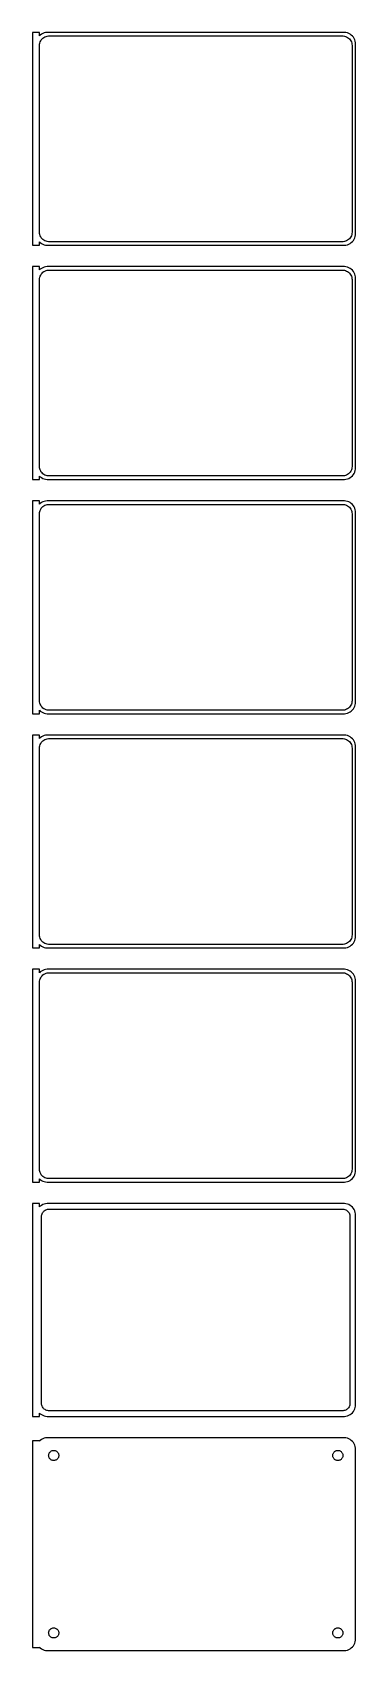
# Model space of a CAD drawing. Header units: metres. Extents: x -69 to 68, y 1440 to 2916.
# Drawn here: x -69 to 68, y 1440 to 2124 of the extents above; entities that cross this region are included whole.
import ezdxf

# ---------------------------------------------------------------- set-up
doc = ezdxf.new("R2010")
doc.units = ezdxf.units.M

msp = doc.modelspace()

# ---------------------------------------------------------------- linework, layer by layer
for p, q in [((-66, 2123.99), (-69, 2123.99)), ((-69, 2123.99), (-69, 2034.01)), ((-66, 2122.56), (-66, 2123.99)), ((-65.6871, 2122.85), (-66, 2122.56)), ((-65.7191, 2119.97), (-65.5052, 2120.43)), ((-65.1791, 2123.22), (-65.6871, 2122.85)), ((-65.5052, 2120.43), (-65.2361, 2120.85)), ((-65.2361, 2120.85), (-64.9159, 2121.24)), ((-64.6289, 2123.52), (-65.1791, 2123.22)), ((-64.9159, 2121.24), (-64.5497, 2121.58)), ((-64.0451, 2123.76), (-64.6289, 2123.52)), ((-64.5497, 2121.58), (-64.1433, 2121.88)), ((-64.1433, 2121.88), (-63.7031, 2122.12)), ((-63.4369, 2123.91), (-64.0451, 2123.76)), ((-63.7031, 2122.12), (-63.2361, 2122.3)), ((-62.8139, 2123.99), (-63.4369, 2123.91)), ((-63.2361, 2122.3), (-62.7495, 2122.43)), ((62.8139, 2123.99), (-62.8139, 2123.99)), ((-62.7495, 2122.43), (-62.2512, 2122.49)), ((-62.2512, 2122.49), (62.2512, 2122.49)), ((62.2512, 2122.49), (62.7495, 2122.43)), ((62.7495, 2122.43), (63.2361, 2122.3)), ((63.4369, 2123.91), (62.8139, 2123.99)), ((63.2361, 2122.3), (63.7031, 2122.12)), ((64.0451, 2123.76), (63.4369, 2123.91)), ((63.7031, 2122.12), (64.1433, 2121.88)), ((64.6289, 2123.52), (64.0451, 2123.76)), ((64.1433, 2121.88), (64.5497, 2121.58)), ((64.5497, 2121.58), (64.9159, 2121.24)), ((65.1791, 2123.22), (64.6289, 2123.52)), ((64.9159, 2121.24), (65.2361, 2120.85)), ((65.6871, 2122.85), (65.1791, 2123.22)), ((65.2361, 2120.85), (65.5052, 2120.43)), ((65.5052, 2120.43), (65.7191, 2119.97)), ((66.1448, 2122.42), (65.6871, 2122.85)), ((66.5451, 2121.94), (66.1448, 2122.42)), ((66.8815, 2121.41), (66.5451, 2121.94)), ((67.1489, 2120.84), (66.8815, 2121.41)), ((67.3429, 2120.24), (67.1489, 2120.84)), ((-66, 2118.5), (-65.9685, 2119)), ((-66, 2039.5), (-66, 2118.5)), ((-65.9685, 2119), (-65.8743, 2119.49)), ((-65.8743, 2119.49), (-65.7191, 2119.97)), ((65.7191, 2119.97), (65.8743, 2119.49)), ((65.8743, 2119.49), (65.9685, 2119)), ((65.9685, 2119), (66, 2118.5)), ((66, 2118.5), (66, 2039.5)), ((67.4606, 2119.63), (67.3429, 2120.24)), ((67.5, 2119), (67.4606, 2119.63)), ((67.5, 2039), (67.5, 2119)), ((-65.9685, 2039), (-66, 2039.5)), ((-65.8743, 2038.51), (-65.9685, 2039)), ((-65.7191, 2038.03), (-65.8743, 2038.51)), ((65.8743, 2038.51), (65.7191, 2038.03)), ((65.9685, 2039), (65.8743, 2038.51)), ((66, 2039.5), (65.9685, 2039)), ((67.3429, 2037.76), (67.4606, 2038.37)), ((67.4606, 2038.37), (67.5, 2039)), ((-69, 2034.01), (-66, 2034.01)), ((-66, 2035.44), (-65.6871, 2035.15)), ((-66, 2034.01), (-66, 2035.44)), ((-65.5052, 2037.57), (-65.7191, 2038.03)), ((-65.6871, 2035.15), (-65.1791, 2034.78)), ((-65.2361, 2037.15), (-65.5052, 2037.57)), ((-64.9159, 2036.76), (-65.2361, 2037.15)), ((-65.1791, 2034.78), (-64.6289, 2034.48)), ((-64.5497, 2036.42), (-64.9159, 2036.76)), ((-64.6289, 2034.48), (-64.0451, 2034.24)), ((-64.1433, 2036.12), (-64.5497, 2036.42)), ((-63.7031, 2035.88), (-64.1433, 2036.12)), ((-64.0451, 2034.24), (-63.4369, 2034.09)), ((-63.2361, 2035.7), (-63.7031, 2035.88)), ((-63.4369, 2034.09), (-62.8139, 2034.01)), ((-62.7495, 2035.57), (-63.2361, 2035.7)), ((-62.8139, 2034.01), (62.8139, 2034.01)), ((-62.2512, 2035.51), (-62.7495, 2035.57)), ((62.2512, 2035.51), (-62.2512, 2035.51)), ((62.7495, 2035.57), (62.2512, 2035.51)), ((63.2361, 2035.7), (62.7495, 2035.57)), ((62.8139, 2034.01), (63.4369, 2034.09)), ((63.7031, 2035.88), (63.2361, 2035.7)), ((63.4369, 2034.09), (64.0451, 2034.24)), ((64.1433, 2036.12), (63.7031, 2035.88)), ((64.0451, 2034.24), (64.6289, 2034.48)), ((64.5497, 2036.42), (64.1433, 2036.12)), ((64.9159, 2036.76), (64.5497, 2036.42)), ((64.6289, 2034.48), (65.1791, 2034.78)), ((65.2361, 2037.15), (64.9159, 2036.76)), ((65.1791, 2034.78), (65.6871, 2035.15)), ((65.5052, 2037.57), (65.2361, 2037.15)), ((65.7191, 2038.03), (65.5052, 2037.57)), ((65.6871, 2035.15), (66.1448, 2035.58)), ((66.1448, 2035.58), (66.5451, 2036.06)), ((66.5451, 2036.06), (66.8815, 2036.59)), ((66.8815, 2036.59), (67.1489, 2037.16)), ((67.1489, 2037.16), (67.3429, 2037.76)), ((-66, 2024.99), (-69, 2024.99)), ((-69, 2024.99), (-69, 1935.01)), ((-66, 2023.56), (-66, 2024.99)), ((-64.0451, 2024.76), (-64.6289, 2024.52)), ((-63.4369, 2024.91), (-64.0451, 2024.76)), ((-62.8139, 2024.99), (-63.4369, 2024.91)), ((62.8139, 2024.99), (-62.8139, 2024.99)), ((63.4369, 2024.91), (62.8139, 2024.99)), ((64.0451, 2024.76), (63.4369, 2024.91)), ((64.6289, 2024.52), (64.0451, 2024.76)), ((-65.6871, 2023.85), (-66, 2023.56)), ((-66, 2019.5), (-65.9685, 2020)), ((-66, 1940.5), (-66, 2019.5)), ((-65.9685, 2020), (-65.8743, 2020.49)), ((-65.8743, 2020.49), (-65.7191, 2020.97)), ((-65.7191, 2020.97), (-65.5052, 2021.43)), ((-65.1791, 2024.22), (-65.6871, 2023.85)), ((-65.5052, 2021.43), (-65.2361, 2021.85)), ((-65.2361, 2021.85), (-64.9159, 2022.24)), ((-64.6289, 2024.52), (-65.1791, 2024.22)), ((-64.9159, 2022.24), (-64.5497, 2022.58)), ((-64.5497, 2022.58), (-64.1433, 2022.88)), ((-64.1433, 2022.88), (-63.7031, 2023.12)), ((-63.7031, 2023.12), (-63.2361, 2023.3)), ((-63.2361, 2023.3), (-62.7495, 2023.43)), ((-62.7495, 2023.43), (-62.2512, 2023.49)), ((-62.2512, 2023.49), (62.2512, 2023.49)), ((62.2512, 2023.49), (62.7495, 2023.43)), ((62.7495, 2023.43), (63.2361, 2023.3)), ((63.2361, 2023.3), (63.7031, 2023.12)), ((63.7031, 2023.12), (64.1433, 2022.88)), ((64.1433, 2022.88), (64.5497, 2022.58)), ((64.5497, 2022.58), (64.9159, 2022.24)), ((65.1791, 2024.22), (64.6289, 2024.52)), ((64.9159, 2022.24), (65.2361, 2021.85)), ((65.6871, 2023.85), (65.1791, 2024.22)), ((65.2361, 2021.85), (65.5052, 2021.43)), ((65.5052, 2021.43), (65.7191, 2020.97)), ((66.1448, 2023.42), (65.6871, 2023.85)), ((65.7191, 2020.97), (65.8743, 2020.49)), ((65.8743, 2020.49), (65.9685, 2020)), ((65.9685, 2020), (66, 2019.5)), ((66, 2019.5), (66, 1940.5)), ((66.5451, 2022.94), (66.1448, 2023.42)), ((66.8815, 2022.41), (66.5451, 2022.94)), ((67.1489, 2021.84), (66.8815, 2022.41)), ((67.3429, 2021.24), (67.1489, 2021.84)), ((67.4606, 2020.63), (67.3429, 2021.24)), ((67.5, 2020), (67.4606, 2020.63)), ((67.5, 1940), (67.5, 2020)), ((-65.9685, 1940), (-66, 1940.5)), ((-66, 1936.44), (-65.6871, 1936.15)), ((-66, 1935.01), (-66, 1936.44)), ((-65.8743, 1939.51), (-65.9685, 1940)), ((-65.7191, 1939.03), (-65.8743, 1939.51)), ((-65.5052, 1938.57), (-65.7191, 1939.03)), ((-65.6871, 1936.15), (-65.1791, 1935.78)), ((-65.2361, 1938.15), (-65.5052, 1938.57)), ((-64.9159, 1937.76), (-65.2361, 1938.15)), ((-65.1791, 1935.78), (-64.6289, 1935.48)), ((-64.5497, 1937.42), (-64.9159, 1937.76)), ((-64.1433, 1937.12), (-64.5497, 1937.42)), ((-63.7031, 1936.88), (-64.1433, 1937.12)), ((-63.2361, 1936.7), (-63.7031, 1936.88)), ((-62.7495, 1936.57), (-63.2361, 1936.7)), ((-62.2512, 1936.51), (-62.7495, 1936.57)), ((62.2512, 1936.51), (-62.2512, 1936.51)), ((62.7495, 1936.57), (62.2512, 1936.51)), ((63.2361, 1936.7), (62.7495, 1936.57)), ((63.7031, 1936.88), (63.2361, 1936.7)), ((64.1433, 1937.12), (63.7031, 1936.88)), ((64.5497, 1937.42), (64.1433, 1937.12)), ((64.9159, 1937.76), (64.5497, 1937.42)), ((64.6289, 1935.48), (65.1791, 1935.78)), ((65.2361, 1938.15), (64.9159, 1937.76)), ((65.1791, 1935.78), (65.6871, 1936.15)), ((65.5052, 1938.57), (65.2361, 1938.15)), ((65.7191, 1939.03), (65.5052, 1938.57)), ((65.6871, 1936.15), (66.1448, 1936.58)), ((65.8743, 1939.51), (65.7191, 1939.03)), ((65.9685, 1940), (65.8743, 1939.51)), ((66, 1940.5), (65.9685, 1940)), ((66.1448, 1936.58), (66.5451, 1937.06)), ((66.5451, 1937.06), (66.8815, 1937.59)), ((66.8815, 1937.59), (67.1489, 1938.16)), ((67.1489, 1938.16), (67.3429, 1938.76)), ((67.3429, 1938.76), (67.4606, 1939.37)), ((67.4606, 1939.37), (67.5, 1940)), ((-69, 1935.01), (-66, 1935.01)), ((-64.6289, 1935.48), (-64.0451, 1935.24)), ((-64.0451, 1935.24), (-63.4369, 1935.09)), ((-63.4369, 1935.09), (-62.8139, 1935.01)), ((-62.8139, 1935.01), (62.8139, 1935.01)), ((62.8139, 1935.01), (63.4369, 1935.09)), ((63.4369, 1935.09), (64.0451, 1935.24)), ((64.0451, 1935.24), (64.6289, 1935.48)), ((-66, 1925.99), (-69, 1925.99)), ((-69, 1925.99), (-69, 1836.01)), ((-66, 1924.56), (-66, 1925.99)), ((-65.6871, 1924.85), (-66, 1924.56)), ((-65.7191, 1921.97), (-65.5052, 1922.43)), ((-65.1791, 1925.22), (-65.6871, 1924.85)), ((-65.5052, 1922.43), (-65.2361, 1922.85)), ((-65.2361, 1922.85), (-64.9159, 1923.24)), ((-64.6289, 1925.52), (-65.1791, 1925.22)), ((-64.9159, 1923.24), (-64.5497, 1923.58)), ((-64.0451, 1925.76), (-64.6289, 1925.52)), ((-64.5497, 1923.58), (-64.1433, 1923.88)), ((-64.1433, 1923.88), (-63.7031, 1924.12)), ((-63.4369, 1925.91), (-64.0451, 1925.76)), ((-63.7031, 1924.12), (-63.2361, 1924.3)), ((-62.8139, 1925.99), (-63.4369, 1925.91)), ((-63.2361, 1924.3), (-62.7495, 1924.43)), ((62.8139, 1925.99), (-62.8139, 1925.99)), ((-62.7495, 1924.43), (-62.2512, 1924.49)), ((-62.2512, 1924.49), (62.2512, 1924.49)), ((62.2512, 1924.49), (62.7495, 1924.43)), ((62.7495, 1924.43), (63.2361, 1924.3)), ((63.4369, 1925.91), (62.8139, 1925.99)), ((63.2361, 1924.3), (63.7031, 1924.12)), ((64.0451, 1925.76), (63.4369, 1925.91)), ((63.7031, 1924.12), (64.1433, 1923.88)), ((64.6289, 1925.52), (64.0451, 1925.76)), ((64.1433, 1923.88), (64.5497, 1923.58)), ((64.5497, 1923.58), (64.9159, 1923.24)), ((65.1791, 1925.22), (64.6289, 1925.52)), ((64.9159, 1923.24), (65.2361, 1922.85)), ((65.6871, 1924.85), (65.1791, 1925.22)), ((65.2361, 1922.85), (65.5052, 1922.43)), ((65.5052, 1922.43), (65.7191, 1921.97)), ((66.1448, 1924.42), (65.6871, 1924.85)), ((66.5451, 1923.94), (66.1448, 1924.42)), ((66.8815, 1923.41), (66.5451, 1923.94)), ((67.1489, 1922.84), (66.8815, 1923.41)), ((67.3429, 1922.24), (67.1489, 1922.84)), ((67.4606, 1921.63), (67.3429, 1922.24)), ((-66, 1920.5), (-65.9685, 1921)), ((-66, 1841.5), (-66, 1920.5)), ((-65.9685, 1921), (-65.8743, 1921.49)), ((-65.8743, 1921.49), (-65.7191, 1921.97)), ((65.7191, 1921.97), (65.8743, 1921.49)), ((65.8743, 1921.49), (65.9685, 1921)), ((65.9685, 1921), (66, 1920.5)), ((66, 1920.5), (66, 1841.5)), ((67.5, 1921), (67.4606, 1921.63)), ((67.5, 1841), (67.5, 1921)), ((-65.9685, 1841), (-66, 1841.5)), ((-65.8743, 1840.51), (-65.9685, 1841)), ((-65.7191, 1840.03), (-65.8743, 1840.51)), ((-65.5052, 1839.57), (-65.7191, 1840.03)), ((65.7191, 1840.03), (65.5052, 1839.57)), ((65.8743, 1840.51), (65.7191, 1840.03)), ((65.9685, 1841), (65.8743, 1840.51)), ((66, 1841.5), (65.9685, 1841)), ((67.3429, 1839.76), (67.4606, 1840.37)), ((67.4606, 1840.37), (67.5, 1841)), ((-69, 1836.01), (-66, 1836.01)), ((-66, 1837.44), (-65.6871, 1837.15)), ((-66, 1836.01), (-66, 1837.44)), ((-65.6871, 1837.15), (-65.1791, 1836.78)), ((-65.2361, 1839.15), (-65.5052, 1839.57)), ((-64.9159, 1838.76), (-65.2361, 1839.15)), ((-65.1791, 1836.78), (-64.6289, 1836.48)), ((-64.5497, 1838.42), (-64.9159, 1838.76)), ((-64.6289, 1836.48), (-64.0451, 1836.24)), ((-64.1433, 1838.12), (-64.5497, 1838.42)), ((-63.7031, 1837.88), (-64.1433, 1838.12)), ((-64.0451, 1836.24), (-63.4369, 1836.09)), ((-63.2361, 1837.7), (-63.7031, 1837.88)), ((-63.4369, 1836.09), (-62.8139, 1836.01)), ((-62.7495, 1837.57), (-63.2361, 1837.7)), ((-62.8139, 1836.01), (62.8139, 1836.01)), ((-62.2512, 1837.51), (-62.7495, 1837.57)), ((62.2512, 1837.51), (-62.2512, 1837.51)), ((62.7495, 1837.57), (62.2512, 1837.51)), ((63.2361, 1837.7), (62.7495, 1837.57)), ((62.8139, 1836.01), (63.4369, 1836.09)), ((63.7031, 1837.88), (63.2361, 1837.7)), ((63.4369, 1836.09), (64.0451, 1836.24)), ((64.1433, 1838.12), (63.7031, 1837.88)), ((64.0451, 1836.24), (64.6289, 1836.48)), ((64.5497, 1838.42), (64.1433, 1838.12)), ((64.9159, 1838.76), (64.5497, 1838.42)), ((64.6289, 1836.48), (65.1791, 1836.78)), ((65.2361, 1839.15), (64.9159, 1838.76)), ((65.1791, 1836.78), (65.6871, 1837.15)), ((65.5052, 1839.57), (65.2361, 1839.15)), ((65.6871, 1837.15), (66.1448, 1837.58)), ((66.1448, 1837.58), (66.5451, 1838.06)), ((66.5451, 1838.06), (66.8815, 1838.59)), ((66.8815, 1838.59), (67.1489, 1839.16)), ((67.1489, 1839.16), (67.3429, 1839.76)), ((-66, 1826.99), (-69, 1826.99)), ((-69, 1826.99), (-69, 1737.01)), ((-66, 1825.56), (-66, 1826.99)), ((-64.6289, 1826.52), (-65.1791, 1826.22)), ((-64.0451, 1826.76), (-64.6289, 1826.52)), ((-63.4369, 1826.91), (-64.0451, 1826.76)), ((-62.8139, 1826.99), (-63.4369, 1826.91)), ((62.8139, 1826.99), (-62.8139, 1826.99)), ((63.4369, 1826.91), (62.8139, 1826.99)), ((64.0451, 1826.76), (63.4369, 1826.91)), ((64.6289, 1826.52), (64.0451, 1826.76)), ((65.1791, 1826.22), (64.6289, 1826.52)), ((-65.6871, 1825.85), (-66, 1825.56)), ((-66, 1821.5), (-65.9685, 1822)), ((-66, 1742.5), (-66, 1821.5)), ((-65.9685, 1822), (-65.8743, 1822.49)), ((-65.8743, 1822.49), (-65.7191, 1822.97)), ((-65.7191, 1822.97), (-65.5052, 1823.43)), ((-65.1791, 1826.22), (-65.6871, 1825.85)), ((-65.5052, 1823.43), (-65.2361, 1823.85)), ((-65.2361, 1823.85), (-64.9159, 1824.24)), ((-64.9159, 1824.24), (-64.5497, 1824.58)), ((-64.5497, 1824.58), (-64.1433, 1824.88)), ((-64.1433, 1824.88), (-63.7031, 1825.12)), ((-63.7031, 1825.12), (-63.2361, 1825.3)), ((-63.2361, 1825.3), (-62.7495, 1825.43)), ((-62.7495, 1825.43), (-62.2512, 1825.49)), ((-62.2512, 1825.49), (62.2512, 1825.49)), ((62.2512, 1825.49), (62.7495, 1825.43)), ((62.7495, 1825.43), (63.2361, 1825.3)), ((63.2361, 1825.3), (63.7031, 1825.12)), ((63.7031, 1825.12), (64.1433, 1824.88)), ((64.1433, 1824.88), (64.5497, 1824.58)), ((64.5497, 1824.58), (64.9159, 1824.24)), ((64.9159, 1824.24), (65.2361, 1823.85)), ((65.6871, 1825.85), (65.1791, 1826.22)), ((65.2361, 1823.85), (65.5052, 1823.43)), ((65.5052, 1823.43), (65.7191, 1822.97)), ((66.1448, 1825.42), (65.6871, 1825.85)), ((65.7191, 1822.97), (65.8743, 1822.49)), ((65.8743, 1822.49), (65.9685, 1822)), ((65.9685, 1822), (66, 1821.5)), ((66, 1821.5), (66, 1742.5)), ((66.5451, 1824.94), (66.1448, 1825.42)), ((66.8815, 1824.41), (66.5451, 1824.94)), ((67.1489, 1823.84), (66.8815, 1824.41)), ((67.3429, 1823.24), (67.1489, 1823.84)), ((67.4606, 1822.63), (67.3429, 1823.24)), ((67.5, 1822), (67.4606, 1822.63)), ((67.5, 1742), (67.5, 1822)), ((-65.9685, 1742), (-66, 1742.5)), ((-66, 1738.44), (-65.6871, 1738.15)), ((-66, 1737.01), (-66, 1738.44)), ((-65.8743, 1741.51), (-65.9685, 1742)), ((-65.7191, 1741.03), (-65.8743, 1741.51)), ((-65.5052, 1740.57), (-65.7191, 1741.03)), ((-65.6871, 1738.15), (-65.1791, 1737.78)), ((-65.2361, 1740.15), (-65.5052, 1740.57)), ((-64.9159, 1739.76), (-65.2361, 1740.15)), ((-65.1791, 1737.78), (-64.6289, 1737.48)), ((-64.5497, 1739.42), (-64.9159, 1739.76)), ((-64.6289, 1737.48), (-64.0451, 1737.24)), ((-64.1433, 1739.12), (-64.5497, 1739.42)), ((-63.7031, 1738.88), (-64.1433, 1739.12)), ((-63.2361, 1738.7), (-63.7031, 1738.88)), ((-62.7495, 1738.57), (-63.2361, 1738.7)), ((-62.2512, 1738.51), (-62.7495, 1738.57)), ((62.2512, 1738.51), (-62.2512, 1738.51)), ((62.7495, 1738.57), (62.2512, 1738.51)), ((63.2361, 1738.7), (62.7495, 1738.57)), ((63.7031, 1738.88), (63.2361, 1738.7)), ((64.1433, 1739.12), (63.7031, 1738.88)), ((64.0451, 1737.24), (64.6289, 1737.48)), ((64.5497, 1739.42), (64.1433, 1739.12)), ((64.9159, 1739.76), (64.5497, 1739.42)), ((64.6289, 1737.48), (65.1791, 1737.78)), ((65.2361, 1740.15), (64.9159, 1739.76)), ((65.1791, 1737.78), (65.6871, 1738.15)), ((65.5052, 1740.57), (65.2361, 1740.15)), ((65.7191, 1741.03), (65.5052, 1740.57)), ((65.6871, 1738.15), (66.1448, 1738.58)), ((65.8743, 1741.51), (65.7191, 1741.03)), ((65.9685, 1742), (65.8743, 1741.51)), ((66, 1742.5), (65.9685, 1742)), ((66.1448, 1738.58), (66.5451, 1739.06)), ((66.5451, 1739.06), (66.8815, 1739.59)), ((66.8815, 1739.59), (67.1489, 1740.16)), ((67.1489, 1740.16), (67.3429, 1740.76)), ((67.3429, 1740.76), (67.4606, 1741.37)), ((67.4606, 1741.37), (67.5, 1742)), ((-69, 1737.01), (-66, 1737.01)), ((-64.0451, 1737.24), (-63.4369, 1737.09)), ((-63.4369, 1737.09), (-62.8139, 1737.01)), ((-62.8139, 1737.01), (62.8139, 1737.01)), ((62.8139, 1737.01), (63.4369, 1737.09)), ((63.4369, 1737.09), (64.0451, 1737.24)), ((-66, 1727.99), (-69, 1727.99)), ((-69, 1727.99), (-69, 1638.01)), ((-66, 1726.56), (-66, 1727.99)), ((-65.6871, 1726.85), (-66, 1726.56)), ((-65.8743, 1723.49), (-65.7191, 1723.97)), ((-65.7191, 1723.97), (-65.5052, 1724.43)), ((-65.1791, 1727.22), (-65.6871, 1726.85)), ((-65.5052, 1724.43), (-65.2361, 1724.85)), ((-65.2361, 1724.85), (-64.9159, 1725.24)), ((-64.6289, 1727.52), (-65.1791, 1727.22)), ((-64.9159, 1725.24), (-64.5497, 1725.58)), ((-64.0451, 1727.76), (-64.6289, 1727.52)), ((-64.5497, 1725.58), (-64.1433, 1725.88)), ((-64.1433, 1725.88), (-63.7031, 1726.12)), ((-63.4369, 1727.91), (-64.0451, 1727.76)), ((-63.7031, 1726.12), (-63.2361, 1726.3)), ((-62.8139, 1727.99), (-63.4369, 1727.91)), ((-63.2361, 1726.3), (-62.7495, 1726.43)), ((62.8139, 1727.99), (-62.8139, 1727.99)), ((-62.7495, 1726.43), (-62.2512, 1726.49)), ((-62.2512, 1726.49), (62.2512, 1726.49)), ((62.2512, 1726.49), (62.7495, 1726.43)), ((62.7495, 1726.43), (63.2361, 1726.3)), ((63.4369, 1727.91), (62.8139, 1727.99)), ((63.2361, 1726.3), (63.7031, 1726.12)), ((64.0451, 1727.76), (63.4369, 1727.91)), ((63.7031, 1726.12), (64.1433, 1725.88)), ((64.6289, 1727.52), (64.0451, 1727.76)), ((64.1433, 1725.88), (64.5497, 1725.58)), ((64.5497, 1725.58), (64.9159, 1725.24)), ((65.1791, 1727.22), (64.6289, 1727.52)), ((64.9159, 1725.24), (65.2361, 1724.85)), ((65.6871, 1726.85), (65.1791, 1727.22)), ((65.2361, 1724.85), (65.5052, 1724.43)), ((65.5052, 1724.43), (65.7191, 1723.97)), ((66.1448, 1726.42), (65.6871, 1726.85)), ((65.7191, 1723.97), (65.8743, 1723.49)), ((66.5451, 1725.94), (66.1448, 1726.42)), ((66.8815, 1725.41), (66.5451, 1725.94)), ((67.1489, 1724.84), (66.8815, 1725.41)), ((67.3429, 1724.24), (67.1489, 1724.84)), ((67.4606, 1723.63), (67.3429, 1724.24)), ((67.5, 1723), (67.4606, 1723.63)), ((-66, 1722.5), (-65.9685, 1723)), ((-66, 1643.5), (-66, 1722.5)), ((-65.9685, 1723), (-65.8743, 1723.49)), ((65.8743, 1723.49), (65.9685, 1723)), ((65.9685, 1723), (66, 1722.5)), ((66, 1722.5), (66, 1643.5)), ((67.5, 1643), (67.5, 1723)), ((-65.9685, 1643), (-66, 1643.5)), ((-65.8743, 1642.51), (-65.9685, 1643)), ((-65.7191, 1642.03), (-65.8743, 1642.51)), ((-65.5052, 1641.57), (-65.7191, 1642.03)), ((-65.2361, 1641.15), (-65.5052, 1641.57)), ((65.5052, 1641.57), (65.2361, 1641.15)), ((65.7191, 1642.03), (65.5052, 1641.57)), ((65.8743, 1642.51), (65.7191, 1642.03)), ((65.9685, 1643), (65.8743, 1642.51)), ((66, 1643.5), (65.9685, 1643)), ((67.1489, 1641.16), (67.3429, 1641.76)), ((67.3429, 1641.76), (67.4606, 1642.37)), ((67.4606, 1642.37), (67.5, 1643)), ((-69, 1638.01), (-66, 1638.01)), ((-66, 1639.44), (-65.6871, 1639.15)), ((-66, 1638.01), (-66, 1639.44)), ((-65.6871, 1639.15), (-65.1791, 1638.78)), ((-64.9159, 1640.76), (-65.2361, 1641.15)), ((-65.1791, 1638.78), (-64.6289, 1638.48)), ((-64.5497, 1640.42), (-64.9159, 1640.76)), ((-64.6289, 1638.48), (-64.0451, 1638.24)), ((-64.1433, 1640.12), (-64.5497, 1640.42)), ((-63.7031, 1639.88), (-64.1433, 1640.12)), ((-64.0451, 1638.24), (-63.4369, 1638.09)), ((-63.2361, 1639.7), (-63.7031, 1639.88)), ((-63.4369, 1638.09), (-62.8139, 1638.01)), ((-62.7495, 1639.57), (-63.2361, 1639.7)), ((-62.8139, 1638.01), (62.8139, 1638.01)), ((-62.2512, 1639.51), (-62.7495, 1639.57)), ((62.2512, 1639.51), (-62.2512, 1639.51)), ((62.7495, 1639.57), (62.2512, 1639.51)), ((63.2361, 1639.7), (62.7495, 1639.57)), ((62.8139, 1638.01), (63.4369, 1638.09)), ((63.7031, 1639.88), (63.2361, 1639.7)), ((63.4369, 1638.09), (64.0451, 1638.24)), ((64.1433, 1640.12), (63.7031, 1639.88)), ((64.0451, 1638.24), (64.6289, 1638.48)), ((64.5497, 1640.42), (64.1433, 1640.12)), ((64.9159, 1640.76), (64.5497, 1640.42)), ((64.6289, 1638.48), (65.1791, 1638.78)), ((65.2361, 1641.15), (64.9159, 1640.76)), ((65.1791, 1638.78), (65.6871, 1639.15)), ((65.6871, 1639.15), (66.1448, 1639.58)), ((66.1448, 1639.58), (66.5451, 1640.06)), ((66.5451, 1640.06), (66.8815, 1640.59)), ((66.8815, 1640.59), (67.1489, 1641.16)), ((-66, 1628.98), (-69, 1628.98)), ((-69, 1628.98), (-69, 1539.02)), ((-66, 1627.56), (-66, 1628.98)), ((-65.1791, 1628.22), (-65.6871, 1627.85)), ((-64.6289, 1628.52), (-65.1791, 1628.22)), ((-64.0451, 1628.76), (-64.6289, 1628.52)), ((-63.4369, 1628.91), (-64.0451, 1628.76)), ((-62.8139, 1628.99), (-63.4369, 1628.91)), ((62.8139, 1628.99), (-62.8139, 1628.99)), ((63.4369, 1628.91), (62.8139, 1628.99)), ((64.0451, 1628.76), (63.4369, 1628.91)), ((64.6289, 1628.52), (64.0451, 1628.76)), ((65.1791, 1628.22), (64.6289, 1628.52)), ((65.6871, 1627.85), (65.1791, 1628.22)), ((-65.6871, 1627.85), (-66, 1627.56)), ((-65.1129, 1623.5), (-65.0884, 1623.89)), ((-65.1129, 1544.5), (-65.1129, 1623.5)), ((-65.0884, 1623.89), (-65.0151, 1624.27)), ((-65.0151, 1624.27), (-64.8943, 1624.65)), ((-64.8943, 1624.65), (-64.7279, 1625)), ((-64.7279, 1625), (-64.5184, 1625.33)), ((-64.5184, 1625.33), (-64.2692, 1625.63)), ((-64.2692, 1625.63), (-63.9842, 1625.9)), ((-63.9842, 1625.9), (-63.668, 1626.13)), ((-63.668, 1626.13), (-63.3254, 1626.32)), ((-63.3254, 1626.32), (-62.9619, 1626.46)), ((-62.9619, 1626.46), (-62.5833, 1626.56)), ((-62.5833, 1626.56), (-62.1954, 1626.61)), ((-62.1954, 1626.61), (62.1954, 1626.61)), ((62.1954, 1626.61), (62.5833, 1626.56)), ((62.5833, 1626.56), (62.9619, 1626.46)), ((62.9619, 1626.46), (63.3254, 1626.32)), ((63.3254, 1626.32), (63.668, 1626.13)), ((63.668, 1626.13), (63.9842, 1625.9)), ((63.9842, 1625.9), (64.2692, 1625.63)), ((64.2692, 1625.63), (64.5184, 1625.33)), ((64.5184, 1625.33), (64.7279, 1625)), ((64.7279, 1625), (64.8943, 1624.65)), ((64.8943, 1624.65), (65.0151, 1624.27)), ((65.0151, 1624.27), (65.0884, 1623.89)), ((65.0884, 1623.89), (65.1129, 1623.5)), ((65.1129, 1623.5), (65.1129, 1544.5)), ((66.1448, 1627.42), (65.6871, 1627.85)), ((66.5451, 1626.94), (66.1448, 1627.42)), ((66.8815, 1626.41), (66.5451, 1626.94)), ((67.1489, 1625.84), (66.8815, 1626.41)), ((67.3429, 1625.24), (67.1489, 1625.84)), ((67.4606, 1624.63), (67.3429, 1625.24)), ((67.5, 1624), (67.4606, 1624.63)), ((67.5, 1544), (67.5, 1624)), ((-69, 1539.02), (-66, 1539.02)), ((-66, 1539.02), (-66, 1540.44)), ((-66, 1540.44), (-65.6871, 1540.15)), ((-65.6871, 1540.15), (-65.1791, 1539.78)), ((-65.1791, 1539.78), (-64.6289, 1539.48)), ((-65.0884, 1544.11), (-65.1129, 1544.5)), ((-65.0151, 1543.73), (-65.0884, 1544.11)), ((-64.8943, 1543.35), (-65.0151, 1543.73)), ((-64.7279, 1543), (-64.8943, 1543.35)), ((-64.5184, 1542.67), (-64.7279, 1543)), ((-64.6289, 1539.48), (-64.0451, 1539.24)), ((-64.2692, 1542.37), (-64.5184, 1542.67)), ((-63.9842, 1542.1), (-64.2692, 1542.37)), ((-64.0451, 1539.24), (-63.4369, 1539.09)), ((-63.668, 1541.87), (-63.9842, 1542.1)), ((-63.3254, 1541.68), (-63.668, 1541.87)), ((-63.4369, 1539.09), (-62.8139, 1539.01)), ((-62.9619, 1541.54), (-63.3254, 1541.68)), ((-62.5833, 1541.44), (-62.9619, 1541.54)), ((-62.8139, 1539.01), (62.8139, 1539.01)), ((-62.1954, 1541.39), (-62.5833, 1541.44)), ((62.1954, 1541.39), (-62.1954, 1541.39)), ((62.5833, 1541.44), (62.1954, 1541.39)), ((62.9619, 1541.54), (62.5833, 1541.44)), ((62.8139, 1539.01), (63.4369, 1539.09)), ((63.3254, 1541.68), (62.9619, 1541.54)), ((63.668, 1541.87), (63.3254, 1541.68)), ((63.4369, 1539.09), (64.0451, 1539.24)), ((63.9842, 1542.1), (63.668, 1541.87)), ((64.2692, 1542.37), (63.9842, 1542.1)), ((64.0451, 1539.24), (64.6289, 1539.48)), ((64.5184, 1542.67), (64.2692, 1542.37)), ((64.7279, 1543), (64.5184, 1542.67)), ((64.6289, 1539.48), (65.1791, 1539.78)), ((64.8943, 1543.35), (64.7279, 1543)), ((65.0151, 1543.73), (64.8943, 1543.35)), ((65.0884, 1544.11), (65.0151, 1543.73)), ((65.1129, 1544.5), (65.0884, 1544.11)), ((65.1791, 1539.78), (65.6871, 1540.15)), ((65.6871, 1540.15), (66.1448, 1540.58)), ((66.1448, 1540.58), (66.5451, 1541.06)), ((66.5451, 1541.06), (66.8815, 1541.59)), ((66.8815, 1541.59), (67.1489, 1542.16)), ((67.1489, 1542.16), (67.3429, 1542.76)), ((67.3429, 1542.76), (67.4606, 1543.37)), ((67.4606, 1543.37), (67.5, 1544)), ((-66, 1528.65), (-69, 1528.65)), ((-69, 1528.65), (-69, 1441.35)), ((-65.6871, 1528.85), (-66, 1528.56)), ((-66, 1528.56), (-66, 1528.65)), ((-65.1791, 1529.22), (-65.6871, 1528.85)), ((-64.6289, 1529.52), (-65.1791, 1529.22)), ((-64.0451, 1529.76), (-64.6289, 1529.52)), ((-63.4369, 1529.91), (-64.0451, 1529.76)), ((-62.8139, 1529.99), (-63.4369, 1529.91)), ((62.8139, 1529.99), (-62.8139, 1529.99)), ((63.4369, 1529.91), (62.8139, 1529.99)), ((64.0451, 1529.76), (63.4369, 1529.91)), ((64.6289, 1529.52), (64.0451, 1529.76)), ((65.1791, 1529.22), (64.6289, 1529.52)), ((65.6871, 1528.85), (65.1791, 1529.22)), ((66.1448, 1528.42), (65.6871, 1528.85)), ((66.5451, 1527.94), (66.1448, 1528.42)), ((66.8815, 1527.41), (66.5451, 1527.94)), ((67.1489, 1526.84), (66.8815, 1527.41)), ((67.3429, 1526.24), (67.1489, 1526.84)), ((67.4606, 1525.63), (67.3429, 1526.24)), ((67.5, 1525), (67.4606, 1525.63)), ((-62.1353, 1522.5), (-62.1185, 1522.77)), ((-62.1185, 1522.23), (-62.1353, 1522.5)), ((-62.1185, 1522.77), (-62.0682, 1523.03)), ((-62.0682, 1521.97), (-62.1185, 1522.23)), ((-62.0682, 1523.03), (-61.9853, 1523.29)), ((-61.9853, 1521.71), (-62.0682, 1521.97)), ((-61.9853, 1523.29), (-61.8712, 1523.53)), ((-61.8712, 1521.47), (-61.9853, 1521.71)), ((-61.8712, 1523.53), (-61.7275, 1523.76)), ((-61.7275, 1521.24), (-61.8712, 1521.47)), ((-61.7275, 1523.76), (-61.5565, 1523.96)), ((-61.5565, 1521.04), (-61.7275, 1521.24)), ((-61.5565, 1523.96), (-61.3611, 1524.15)), ((-61.3611, 1520.85), (-61.5565, 1521.04)), ((-61.3611, 1524.15), (-61.1441, 1524.3)), ((-61.1441, 1520.7), (-61.3611, 1520.85)), ((-61.1441, 1524.3), (-60.9092, 1524.43)), ((-60.9092, 1520.57), (-61.1441, 1520.7)), ((-60.9092, 1524.43), (-60.6598, 1524.53)), ((-60.6598, 1520.47), (-60.9092, 1520.57)), ((-60.6598, 1524.53), (-60.4001, 1524.6)), ((-60.4001, 1520.4), (-60.6598, 1520.47)), ((-60.4001, 1524.6), (-60.1341, 1524.63)), ((-60.1341, 1520.37), (-60.4001, 1520.4)), ((-60.1341, 1524.63), (-59.8659, 1524.63)), ((-59.8659, 1520.37), (-60.1341, 1520.37)), ((-59.8659, 1524.63), (-59.5999, 1524.6)), ((-59.5999, 1520.4), (-59.8659, 1520.37)), ((-59.5999, 1524.6), (-59.3401, 1524.53)), ((-59.3401, 1520.47), (-59.5999, 1520.4)), ((-59.3401, 1524.53), (-59.0908, 1524.43)), ((-59.0908, 1520.57), (-59.3401, 1520.47)), ((-59.0908, 1524.43), (-58.8559, 1524.3)), ((-58.8559, 1520.7), (-59.0908, 1520.57)), ((-58.8559, 1524.3), (-58.6389, 1524.15)), ((-58.6389, 1520.85), (-58.8559, 1520.7)), ((-58.6389, 1524.15), (-58.4434, 1523.96)), ((-58.4434, 1521.04), (-58.6389, 1520.85)), ((-58.4434, 1523.96), (-58.2725, 1523.76)), ((-58.2725, 1521.24), (-58.4434, 1521.04)), ((-58.2725, 1523.76), (-58.1288, 1523.53)), ((-58.1288, 1521.47), (-58.2725, 1521.24)), ((-58.1288, 1523.53), (-58.0146, 1523.29)), ((-58.0146, 1521.71), (-58.1288, 1521.47)), ((-58.0146, 1523.29), (-57.9318, 1523.03)), ((-57.9318, 1521.97), (-58.0146, 1521.71)), ((-57.9318, 1523.03), (-57.8815, 1522.77)), ((-57.8815, 1522.23), (-57.9318, 1521.97)), ((-57.8815, 1522.77), (-57.8647, 1522.5)), ((-57.8647, 1522.5), (-57.8815, 1522.23)), ((57.8647, 1522.5), (57.8815, 1522.77)), ((57.8815, 1522.23), (57.8647, 1522.5)), ((57.8815, 1522.77), (57.9318, 1523.03)), ((57.9318, 1521.97), (57.8815, 1522.23)), ((57.9318, 1523.03), (58.0146, 1523.29)), ((58.0146, 1521.71), (57.9318, 1521.97)), ((58.0146, 1523.29), (58.1288, 1523.53)), ((58.1288, 1521.47), (58.0146, 1521.71)), ((58.1288, 1523.53), (58.2725, 1523.76)), ((58.2725, 1521.24), (58.1288, 1521.47)), ((58.2725, 1523.76), (58.4434, 1523.96)), ((58.4434, 1521.04), (58.2725, 1521.24)), ((58.4434, 1523.96), (58.6389, 1524.15)), ((58.6389, 1520.85), (58.4434, 1521.04)), ((58.6389, 1524.15), (58.8559, 1524.3)), ((58.8559, 1520.7), (58.6389, 1520.85)), ((58.8559, 1524.3), (59.0908, 1524.43)), ((59.0908, 1520.57), (58.8559, 1520.7)), ((59.0908, 1524.43), (59.3401, 1524.53)), ((59.3401, 1520.47), (59.0908, 1520.57)), ((59.3401, 1524.53), (59.5999, 1524.6)), ((59.5999, 1520.4), (59.3401, 1520.47)), ((59.5999, 1524.6), (59.8659, 1524.63)), ((59.8659, 1520.37), (59.5999, 1520.4)), ((59.8659, 1524.63), (60.1341, 1524.63)), ((60.1341, 1520.37), (59.8659, 1520.37)), ((60.1341, 1524.63), (60.4001, 1524.6)), ((60.4001, 1520.4), (60.1341, 1520.37)), ((60.4001, 1524.6), (60.6598, 1524.53)), ((60.6598, 1520.47), (60.4001, 1520.4)), ((60.6598, 1524.53), (60.9092, 1524.43)), ((60.9092, 1520.57), (60.6598, 1520.47)), ((60.9092, 1524.43), (61.1441, 1524.3)), ((61.1441, 1520.7), (60.9092, 1520.57)), ((61.1441, 1524.3), (61.3611, 1524.15)), ((61.3611, 1520.85), (61.1441, 1520.7)), ((61.3611, 1524.15), (61.5565, 1523.96)), ((61.5565, 1521.04), (61.3611, 1520.85)), ((61.5565, 1523.96), (61.7275, 1523.76)), ((61.7275, 1521.24), (61.5565, 1521.04)), ((61.7275, 1523.76), (61.8712, 1523.53)), ((61.8712, 1521.47), (61.7275, 1521.24)), ((61.8712, 1523.53), (61.9853, 1523.29)), ((61.9853, 1521.71), (61.8712, 1521.47)), ((61.9853, 1523.29), (62.0682, 1523.03)), ((62.0682, 1521.97), (61.9853, 1521.71)), ((62.0682, 1523.03), (62.1185, 1522.77)), ((62.1185, 1522.23), (62.0682, 1521.97)), ((62.1185, 1522.77), (62.1353, 1522.5)), ((62.1353, 1522.5), (62.1185, 1522.23)), ((67.5, 1445), (67.5, 1525)), ((-62.1353, 1447.5), (-62.1185, 1447.77)), ((-62.1185, 1447.23), (-62.1353, 1447.5)), ((-62.1185, 1447.77), (-62.0682, 1448.03)), ((-62.0682, 1446.97), (-62.1185, 1447.23)), ((-62.0682, 1448.03), (-61.9853, 1448.29)), ((-61.9853, 1446.71), (-62.0682, 1446.97)), ((-61.9853, 1448.29), (-61.8712, 1448.53)), ((-61.8712, 1446.47), (-61.9853, 1446.71)), ((-61.8712, 1448.53), (-61.7275, 1448.76)), ((-61.7275, 1446.24), (-61.8712, 1446.47)), ((-61.7275, 1448.76), (-61.5565, 1448.96)), ((-61.5565, 1446.04), (-61.7275, 1446.24)), ((-61.5565, 1448.96), (-61.3611, 1449.15)), ((-61.3611, 1445.85), (-61.5565, 1446.04)), ((-61.3611, 1449.15), (-61.1441, 1449.3)), ((-61.1441, 1445.7), (-61.3611, 1445.85)), ((-61.1441, 1449.3), (-60.9092, 1449.43)), ((-60.9092, 1445.57), (-61.1441, 1445.7)), ((-60.9092, 1449.43), (-60.6598, 1449.53)), ((-60.6598, 1445.47), (-60.9092, 1445.57)), ((-60.6598, 1449.53), (-60.4001, 1449.6)), ((-60.4001, 1445.4), (-60.6598, 1445.47)), ((-60.4001, 1449.6), (-60.1341, 1449.63)), ((-60.1341, 1445.37), (-60.4001, 1445.4)), ((-60.1341, 1449.63), (-59.8659, 1449.63)), ((-59.8659, 1445.37), (-60.1341, 1445.37)), ((-59.8659, 1449.63), (-59.5999, 1449.6)), ((-59.5999, 1445.4), (-59.8659, 1445.37)), ((-59.5999, 1449.6), (-59.3401, 1449.53)), ((-59.3401, 1445.47), (-59.5999, 1445.4)), ((-59.3401, 1449.53), (-59.0908, 1449.43)), ((-59.0908, 1445.57), (-59.3401, 1445.47)), ((-59.0908, 1449.43), (-58.8559, 1449.3)), ((-58.8559, 1445.7), (-59.0908, 1445.57)), ((-58.8559, 1449.3), (-58.6389, 1449.15)), ((-58.6389, 1445.85), (-58.8559, 1445.7)), ((-58.6389, 1449.15), (-58.4434, 1448.96)), ((-58.4434, 1446.04), (-58.6389, 1445.85)), ((-58.4434, 1448.96), (-58.2725, 1448.76)), ((-58.2725, 1446.24), (-58.4434, 1446.04)), ((-58.2725, 1448.76), (-58.1288, 1448.53)), ((-58.1288, 1446.47), (-58.2725, 1446.24)), ((-58.1288, 1448.53), (-58.0146, 1448.29)), ((-58.0146, 1446.71), (-58.1288, 1446.47)), ((-58.0146, 1448.29), (-57.9318, 1448.03)), ((-57.9318, 1446.97), (-58.0146, 1446.71)), ((-57.9318, 1448.03), (-57.8815, 1447.77)), ((-57.8815, 1447.23), (-57.9318, 1446.97)), ((-57.8815, 1447.77), (-57.8647, 1447.5)), ((-57.8647, 1447.5), (-57.8815, 1447.23)), ((57.8647, 1447.5), (57.8815, 1447.77)), ((57.8815, 1447.23), (57.8647, 1447.5)), ((57.8815, 1447.77), (57.9318, 1448.03)), ((57.9318, 1446.97), (57.8815, 1447.23)), ((57.9318, 1448.03), (58.0146, 1448.29)), ((58.0146, 1446.71), (57.9318, 1446.97)), ((58.0146, 1448.29), (58.1288, 1448.53)), ((58.1288, 1446.47), (58.0146, 1446.71)), ((58.1288, 1448.53), (58.2725, 1448.76)), ((58.2725, 1446.24), (58.1288, 1446.47)), ((58.2725, 1448.76), (58.4434, 1448.96)), ((58.4434, 1446.04), (58.2725, 1446.24)), ((58.4434, 1448.96), (58.6389, 1449.15)), ((58.6389, 1445.85), (58.4434, 1446.04)), ((58.6389, 1449.15), (58.8559, 1449.3)), ((58.8559, 1445.7), (58.6389, 1445.85)), ((58.8559, 1449.3), (59.0908, 1449.43)), ((59.0908, 1445.57), (58.8559, 1445.7)), ((59.0908, 1449.43), (59.3401, 1449.53)), ((59.3401, 1445.47), (59.0908, 1445.57)), ((59.3401, 1449.53), (59.5999, 1449.6)), ((59.5999, 1445.4), (59.3401, 1445.47)), ((59.5999, 1449.6), (59.8659, 1449.63)), ((59.8659, 1445.37), (59.5999, 1445.4)), ((59.8659, 1449.63), (60.1341, 1449.63)), ((60.1341, 1445.37), (59.8659, 1445.37)), ((60.1341, 1449.63), (60.4001, 1449.6)), ((60.4001, 1445.4), (60.1341, 1445.37)), ((60.4001, 1449.6), (60.6598, 1449.53)), ((60.6598, 1445.47), (60.4001, 1445.4)), ((60.6598, 1449.53), (60.9092, 1449.43)), ((60.9092, 1445.57), (60.6598, 1445.47)), ((60.9092, 1449.43), (61.1441, 1449.3)), ((61.1441, 1445.7), (60.9092, 1445.57)), ((61.1441, 1449.3), (61.3611, 1449.15)), ((61.3611, 1445.85), (61.1441, 1445.7)), ((61.3611, 1449.15), (61.5565, 1448.96)), ((61.5565, 1446.04), (61.3611, 1445.85)), ((61.5565, 1448.96), (61.7275, 1448.76)), ((61.7275, 1446.24), (61.5565, 1446.04)), ((61.7275, 1448.76), (61.8712, 1448.53)), ((61.8712, 1446.47), (61.7275, 1446.24)), ((61.8712, 1448.53), (61.9853, 1448.29)), ((61.9853, 1446.71), (61.8712, 1446.47)), ((61.9853, 1448.29), (62.0682, 1448.03)), ((62.0682, 1446.97), (61.9853, 1446.71)), ((62.0682, 1448.03), (62.1185, 1447.77)), ((62.1185, 1447.23), (62.0682, 1446.97)), ((62.1185, 1447.77), (62.1353, 1447.5)), ((62.1353, 1447.5), (62.1185, 1447.23)), ((67.1489, 1443.16), (67.3429, 1443.76)), ((67.3429, 1443.76), (67.4606, 1444.37)), ((67.4606, 1444.37), (67.5, 1445)), ((-69, 1441.35), (-66, 1441.35)), ((-66, 1441.35), (-66, 1441.44)), ((-66, 1441.44), (-65.6871, 1441.15)), ((-65.6871, 1441.15), (-65.1791, 1440.78)), ((-65.1791, 1440.78), (-64.6289, 1440.48)), ((-64.6289, 1440.48), (-64.0451, 1440.24)), ((-64.0451, 1440.24), (-63.4369, 1440.09)), ((-63.4369, 1440.09), (-62.8139, 1440.01)), ((-62.8139, 1440.01), (62.8139, 1440.01)), ((62.8139, 1440.01), (63.4369, 1440.09)), ((63.4369, 1440.09), (64.0451, 1440.24)), ((64.0451, 1440.24), (64.6289, 1440.48)), ((64.6289, 1440.48), (65.1791, 1440.78)), ((65.1791, 1440.78), (65.6871, 1441.15)), ((65.6871, 1441.15), (66.1448, 1441.58)), ((66.1448, 1441.58), (66.5451, 1442.06)), ((66.5451, 1442.06), (66.8815, 1442.59)), ((66.8815, 1442.59), (67.1489, 1443.16))]:
    msp.add_line(p, q)

doc.saveas('drawing.dxf')
